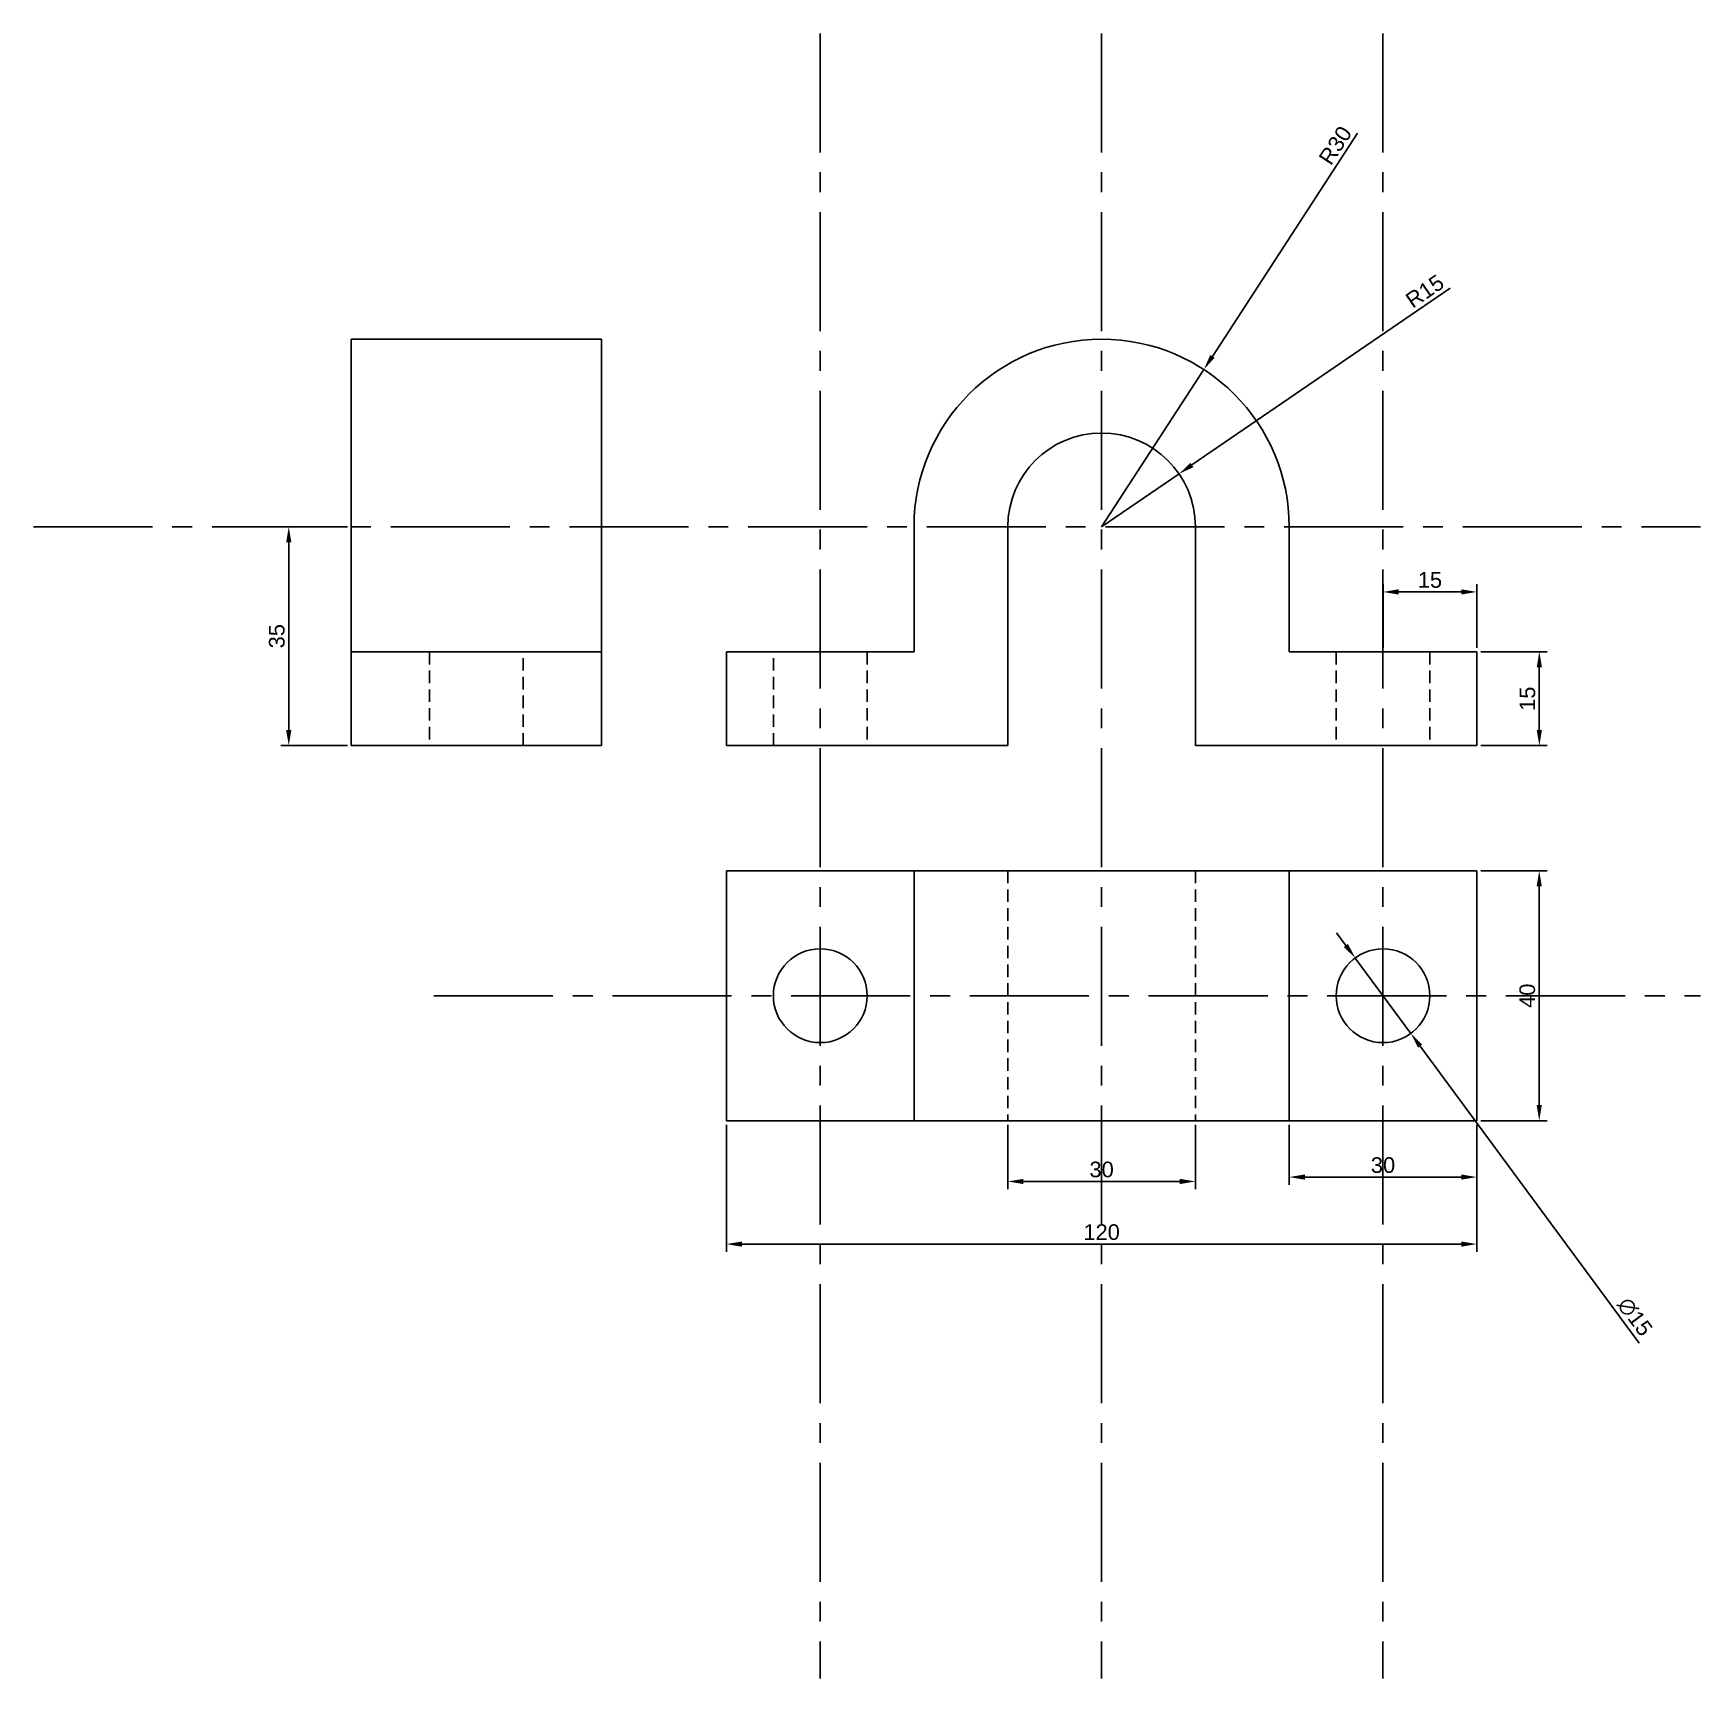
# Model space of a CAD drawing. Header units: millimetres. Extents: x 3839 to 4106, y 1051 to 1314.
import ezdxf

# ---------------------------------------------------------------- set-up
doc = ezdxf.new("R2010")
doc.units = ezdxf.units.MM
doc.linetypes.add('CENTER2', pattern=[28.575, 19.05, -3.175, 3.175, -3.175])
doc.linetypes.add('JIS_02_2.0', pattern=[3, 2, -1])
doc.styles.get("Standard").update_dxf_attribs({"font": 'arial.ttf'})
doc.dimstyles.new('ISO-25', dxfattribs={"dimtxt": 2.5, "dimasz": 2.5, "dimexe": 1.25, "dimexo": 0.625, "dimtad": 1, "dimtxsty": 'Standard', "dimcen": 2.5, "dimadec": 0, "dimazin": 0, "dimtfac": 1, "dimtmove": 0, "dimatfit": 3, "dimfxl": 1, "dimarcsym": 0})

# ---------------------------------------------------------------- blocks, each defined once
blk = doc.blocks.new('*D2')
at = {"color": 0, "lineweight": -2, "transparency": 16777216}
for p, q in [((4070.52, 1215.14), (4081.15, 1215.14)), ((4079.9, 1212.64), (4079.9, 1202.64)), ((4070.52, 1200.14), (4081.15, 1200.14))]:
    blk.add_line(p, q, dxfattribs=at)
at = {"color": 0, "transparency": 16777216}
for points in [[(4079.48, 1212.64), (4080.32, 1212.64), (4079.9, 1215.14)], [(4079.48, 1202.64), (4080.32, 1202.64), (4079.9, 1200.14)]]:
    blk.add_solid(points, dxfattribs=at)
at = {"layer": 'Defpoints', "color": 0, "transparency": 16777216}
for p in [(4069.9, 1215.14), (4069.9, 1200.14), (4079.9, 1200.14)]:
    blk.add_point(p, dxfattribs=at)
at = {"color": 0, "transparency": 16777216, "insert": (4078, 1207.64), "char_height": 2.5, "attachment_point": 5, "rotation": 90}
blk.add_mtext('15', dxfattribs=at)
blk = doc.blocks.new('*D3')
at = {"color": 0, "lineweight": -2, "transparency": 16777216}
for p, q in [((3949.9, 1139.51), (3949.9, 1119.17)), ((4069.9, 1139.51), (4069.9, 1119.17)), ((3952.4, 1120.42), (4067.4, 1120.42))]:
    blk.add_line(p, q, dxfattribs=at)
at = {"color": 0, "transparency": 16777216}
for points in [[(3952.4, 1120.84), (3952.4, 1120), (3949.9, 1120.42)], [(4067.4, 1120.84), (4067.4, 1120), (4069.9, 1120.42)]]:
    blk.add_solid(points, dxfattribs=at)
at = {"layer": 'Defpoints', "color": 0, "transparency": 16777216}
for p in [(3949.9, 1140.14), (4069.9, 1140.14), (4069.9, 1120.42)]:
    blk.add_point(p, dxfattribs=at)
at = {"color": 0, "transparency": 16777216, "insert": (4009.9, 1122.32), "char_height": 2.5, "attachment_point": 5}
blk.add_mtext('120', dxfattribs=at)
blk = doc.blocks.new('*D4')
at = {"color": 0, "lineweight": -2, "transparency": 16777216}
for p, q in [((3994.9, 1139.51), (3994.9, 1129.19)), ((4024.9, 1139.51), (4024.9, 1129.19)), ((3997.4, 1130.44), (4022.4, 1130.44))]:
    blk.add_line(p, q, dxfattribs=at)
at = {"color": 0, "transparency": 16777216}
for points in [[(3997.4, 1130.85), (3997.4, 1130.02), (3994.9, 1130.44)], [(4022.4, 1130.85), (4022.4, 1130.02), (4024.9, 1130.44)]]:
    blk.add_solid(points, dxfattribs=at)
at = {"layer": 'Defpoints', "color": 0, "transparency": 16777216}
for p in [(3994.9, 1140.14), (4024.9, 1140.14), (4024.9, 1130.44)]:
    blk.add_point(p, dxfattribs=at)
at = {"color": 0, "transparency": 16777216, "insert": (4009.9, 1132.34), "char_height": 2.5, "attachment_point": 5}
blk.add_mtext('30', dxfattribs=at)
blk = doc.blocks.new('*D6')
at = {"color": 0, "linetype": 'CENTER2', "lineweight": -2, "transparency": 16777216}
for p, q in [((4054.9, 1215.76), (4054.9, 1225.97)), ((4057.4, 1224.72), (4067.4, 1224.72)), ((4069.9, 1215.76), (4069.9, 1225.97))]:
    blk.add_line(p, q, dxfattribs=at)
at = {"color": 0, "linetype": 'CENTER2', "transparency": 16777216}
for points in [[(4057.4, 1225.14), (4057.4, 1224.3), (4054.9, 1224.72)], [(4067.4, 1225.14), (4067.4, 1224.3), (4069.9, 1224.72)]]:
    blk.add_solid(points, dxfattribs=at)
at = {"layer": 'Defpoints', "color": 0, "linetype": 'CENTER2', "transparency": 16777216}
for p in [(4069.9, 1224.72), (4054.9, 1215.14), (4069.9, 1215.14)]:
    blk.add_point(p, dxfattribs=at)
at = {"color": 0, "linetype": 'CENTER2', "transparency": 16777216, "insert": (4062.4, 1226.62), "char_height": 2.5, "attachment_point": 5}
blk.add_mtext('15', dxfattribs=at)
blk = doc.blocks.new('*D8')
at = {"color": 0, "lineweight": -2, "transparency": 16777216}
for p, q in [((3889.27, 1235.14), (3878.65, 1235.14)), ((3879.9, 1232.64), (3879.9, 1202.64)), ((3889.27, 1200.14), (3878.65, 1200.14))]:
    blk.add_line(p, q, dxfattribs=at)
at = {"color": 0, "transparency": 16777216}
for points in [[(3879.48, 1232.64), (3880.32, 1232.64), (3879.9, 1235.14)], [(3879.48, 1202.64), (3880.32, 1202.64), (3879.9, 1200.14)]]:
    blk.add_solid(points, dxfattribs=at)
at = {"layer": 'Defpoints', "color": 0, "transparency": 16777216}
for p in [(3889.9, 1235.14), (3879.9, 1200.14), (3889.9, 1200.14)]:
    blk.add_point(p, dxfattribs=at)
at = {"color": 0, "transparency": 16777216, "insert": (3878, 1217.64), "char_height": 2.5, "attachment_point": 5, "rotation": 90}
blk.add_mtext('35', dxfattribs=at)
blk = doc.blocks.new('*D9')
at = {"color": 0, "lineweight": -2, "transparency": 16777216}
for p, q in [((4039.9, 1139.51), (4039.9, 1129.89)), ((4069.9, 1139.51), (4069.9, 1129.89)), ((4042.4, 1131.14), (4067.4, 1131.14))]:
    blk.add_line(p, q, dxfattribs=at)
at = {"color": 0, "transparency": 16777216}
for points in [[(4042.4, 1131.56), (4042.4, 1130.72), (4039.9, 1131.14)], [(4067.4, 1131.56), (4067.4, 1130.72), (4069.9, 1131.14)]]:
    blk.add_solid(points, dxfattribs=at)
at = {"layer": 'Defpoints', "color": 0, "transparency": 16777216}
for p in [(4039.9, 1140.14), (4069.9, 1140.14), (4069.9, 1131.14)]:
    blk.add_point(p, dxfattribs=at)
at = {"color": 0, "transparency": 16777216, "insert": (4054.9, 1133.04), "char_height": 2.5, "attachment_point": 5}
blk.add_mtext('30', dxfattribs=at)
blk = doc.blocks.new('*D10')
at = {"color": 0, "lineweight": -2, "transparency": 16777216}
for p, q in [((4070.52, 1180.14), (4081.13, 1180.14)), ((4079.88, 1142.64), (4079.88, 1177.64)), ((4070.52, 1140.14), (4081.13, 1140.14))]:
    blk.add_line(p, q, dxfattribs=at)
at = {"color": 0, "transparency": 16777216}
for points in [[(4079.47, 1177.64), (4080.3, 1177.64), (4079.88, 1180.14)], [(4079.47, 1142.64), (4080.3, 1142.64), (4079.88, 1140.14)]]:
    blk.add_solid(points, dxfattribs=at)
at = {"layer": 'Defpoints', "color": 0, "transparency": 16777216}
for p in [(4069.9, 1180.14), (4079.88, 1180.14), (4069.9, 1140.14)]:
    blk.add_point(p, dxfattribs=at)
at = {"color": 0, "transparency": 16777216, "insert": (4077.98, 1160.14), "char_height": 2.5, "attachment_point": 5, "rotation": 90}
blk.add_mtext('40', dxfattribs=at)
blk = doc.blocks.new('*D11')
at = {"color": 0, "lineweight": -2, "transparency": 16777216}
for p, q in [((4065.65, 1273.28), (4024.34, 1245.02)), ((4009.9, 1235.14), (4022.28, 1243.61))]:
    blk.add_line(p, q, dxfattribs=at)
at = {"color": 0, "transparency": 16777216}
blk.add_solid([(4024.11, 1245.36), (4024.58, 1244.67), (4022.28, 1243.61)], dxfattribs=at)
at = {"layer": 'Defpoints', "color": 0, "transparency": 16777216}
for p in [(4022.28, 1243.61), (4009.9, 1235.14)]:
    blk.add_point(p, dxfattribs=at)
at = {"color": 0, "transparency": 16777216, "insert": (4061.59, 1272.81), "char_height": 2.5, "attachment_point": 5, "rotation": 34.3807}
blk.add_mtext('R15', dxfattribs=at)
blk = doc.blocks.new('*D12')
at = {"color": 0, "lineweight": -2, "transparency": 16777216}
for p, q in [((4050.84, 1298.11), (4027.61, 1262.38)), ((4009.9, 1235.14), (4026.25, 1260.29))]:
    blk.add_line(p, q, dxfattribs=at)
at = {"color": 0, "transparency": 16777216}
blk.add_solid([(4027.26, 1262.61), (4027.96, 1262.16), (4026.25, 1260.29)], dxfattribs=at)
at = {"layer": 'Defpoints', "color": 0, "transparency": 16777216}
for p in [(4026.25, 1260.29), (4009.9, 1235.14)]:
    blk.add_point(p, dxfattribs=at)
at = {"color": 0, "transparency": 16777216, "insert": (4047.28, 1296.13), "char_height": 2.5, "attachment_point": 5, "rotation": 56.9726}
blk.add_mtext('R30', dxfattribs=at)
blk = doc.blocks.new('*D13')
at = {"color": 0, "lineweight": -2, "transparency": 16777216}
for p, q in [((4048.97, 1168.19), (4047.48, 1170.2)), ((4050.45, 1166.17), (4059.35, 1154.1)), ((4095.84, 1104.58), (4060.83, 1152.09))]:
    blk.add_line(p, q, dxfattribs=at)
at = {"color": 0, "transparency": 16777216}
for points in [[(4049.3, 1168.43), (4048.63, 1167.94), (4050.45, 1166.17)], [(4061.17, 1152.33), (4060.5, 1151.84), (4059.35, 1154.1)]]:
    blk.add_solid(points, dxfattribs=at)
at = {"layer": 'Defpoints', "color": 0, "transparency": 16777216}
for p in [(4050.45, 1166.17), (4059.35, 1154.1)]:
    blk.add_point(p, dxfattribs=at)
at = {"color": 0, "transparency": 16777216, "insert": (4095.18, 1108.79), "char_height": 2.5, "attachment_point": 5, "rotation": 306.3864}
blk.add_mtext('∅15', dxfattribs=at)

msp = doc.modelspace()

# ---------------------------------------------------------------- linework, layer by layer
at = {"linetype": 'CENTER2'}
for p, q in [((3964.898, 1314.053), (3964.898, 1050.923)), ((4009.898, 1314.053), (4009.898, 1050.923)), ((4054.898, 1314.053), (4054.898, 1050.923)), ((3839.054, 1235.136), (4105.7, 1235.136)), ((3903.104, 1160.136), (4105.7, 1160.136))]:
    msp.add_line(p, q, dxfattribs=at)
for p, q in [((3929.898, 1265.136), (3889.898, 1265.136)), ((3889.898, 1265.136), (3889.898, 1200.136)), ((3929.898, 1200.136), (3929.898, 1265.136)), ((3979.898, 1215.136), (3979.898, 1235.136)), ((3994.898, 1235.136), (3994.898, 1200.136)), ((4024.898, 1200.136), (4024.898, 1235.136)), ((4039.898, 1215.136), (4039.898, 1235.136)), ((3889.898, 1200.136), (3889.898, 1215.136)), ((3889.898, 1215.136), (3929.898, 1215.136)), ((3929.898, 1215.136), (3929.898, 1200.136)), ((3949.898, 1215.136), (3949.898, 1200.136)), ((3979.898, 1215.136), (3949.898, 1215.136)), ((4069.898, 1215.136), (4039.898, 1215.136)), ((4069.898, 1200.136), (4069.898, 1215.136)), ((3929.898, 1200.136), (3889.898, 1200.136)), ((3949.898, 1200.136), (3994.898, 1200.136)), ((4024.898, 1200.136), (4069.898, 1200.136)), ((3949.898, 1180.136), (4069.898, 1180.136)), ((3949.898, 1140.136), (3949.898, 1180.136)), ((3979.898, 1180.136), (3979.898, 1140.136)), ((4039.898, 1180.136), (4039.898, 1140.136)), ((4069.898, 1180.136), (4069.898, 1140.136)), ((4069.898, 1140.136), (3949.898, 1140.136))]:
    msp.add_line(p, q)
at = {"linetype": 'JIS_02_2.0'}
for p, q in [((3902.398, 1215.136), (3902.398, 1200.136)), ((3917.398, 1200.136), (3917.398, 1215.136)), ((3957.398, 1200.136), (3957.398, 1215.136)), ((3964.898, 1215.136), (3972.398, 1215.136)), ((3972.398, 1215.136), (3972.398, 1200.136)), ((4054.898, 1215.136), (4047.398, 1215.136)), ((4047.398, 1215.136), (4047.398, 1200.136)), ((4054.898, 1215.136), (4062.398, 1215.136)), ((4062.398, 1215.136), (4062.398, 1200.136)), ((3902.398, 1200.136), (3902.398, 1200.136)), ((3902.398, 1200.136), (3917.398, 1200.136)), ((3972.398, 1200.136), (3957.398, 1200.136)), ((3994.898, 1180.136), (3994.898, 1140.136)), ((4024.898, 1180.136), (4024.898, 1140.136))]:
    msp.add_line(p, q, dxfattribs=at)
for centre in [(3964.898, 1160.136), (4054.898, 1160.136)]:
    msp.add_circle(centre, 7.5)
for radius in [30, 15]:
    msp.add_arc((4009.898, 1235.136), radius, 0, 180)

# ---------------------------------------------------------------- dimensions: what is measured, and where the dimension line sits
at = {"color": 40, "true_color": 0xf8d731}
for mpoint, picture, middle in [((4026.25, 1260.288), '*D12', (4048.873, 1295.089)), ((4022.278, 1243.606), '*D11', (4062.66, 1271.236))]:
    dim = msp.add_radius_dim(center=(4009.898, 1235.136), mpoint=mpoint, dimstyle='ISO-25', dxfattribs=at)
    dim.commit()
    dim.dimension.update_dxf_attribs({"geometry": picture, "text_midpoint": middle, "dimtype": 164})
for base, p1, p2, picture, middle in [((3879.898, 1200.136), (3889.898, 1235.136), (3889.898, 1200.136), '*D8', (3877.996, 1217.636)), ((4079.898, 1200.136), (4069.898, 1215.136), (4069.898, 1200.136), '*D2', (4077.997, 1207.636)), ((4079.882, 1180.136), (4069.898, 1140.136), (4069.898, 1180.136), '*D10', (4077.98, 1160.136))]:
    dim = msp.add_linear_dim(base=base, p1=p1, p2=p2, angle=90, dimstyle='ISO-25', dxfattribs=at)
    dim.commit()
    dim.dimension.update_dxf_attribs({"geometry": picture, "text_midpoint": middle})
at = {"color": 40, "linetype": 'CENTER2', "true_color": 0xf8d731}
dim = msp.add_linear_dim(base=(4069.898, 1224.722), p1=(4054.898, 1215.136), p2=(4069.898, 1215.136), dimstyle='ISO-25', dxfattribs=at)
dim.commit()
dim.dimension.update_dxf_attribs({"geometry": '*D6', "text_midpoint": (4062.398, 1226.623)})
at = {"color": 40, "true_color": 0xf8d731}
dim = msp.add_diameter_dim_2p(p1=(4050.449, 1166.174), p2=(4059.348, 1154.098), dimstyle='ISO-25', dxfattribs=at)
dim.commit()
dim.dimension.update_dxf_attribs({"geometry": '*D13', "text_midpoint": (4093.595, 1107.624), "dimtype": 163})
for base, p1, p2, picture, middle in [((4069.898, 1120.42), (3949.898, 1140.136), (4069.898, 1140.136), '*D3', (4009.898, 1122.321)), ((4024.898, 1130.435), (3994.898, 1140.136), (4024.898, 1140.136), '*D4', (4009.898, 1132.338)), ((4069.898, 1131.139), (4039.898, 1140.136), (4069.898, 1140.136), '*D9', (4054.898, 1133.042))]:
    dim = msp.add_linear_dim(base=base, p1=p1, p2=p2, dimstyle='ISO-25', dxfattribs=at)
    dim.commit()
    dim.dimension.update_dxf_attribs({"geometry": picture, "text_midpoint": middle})

doc.saveas('drawing.dxf')
